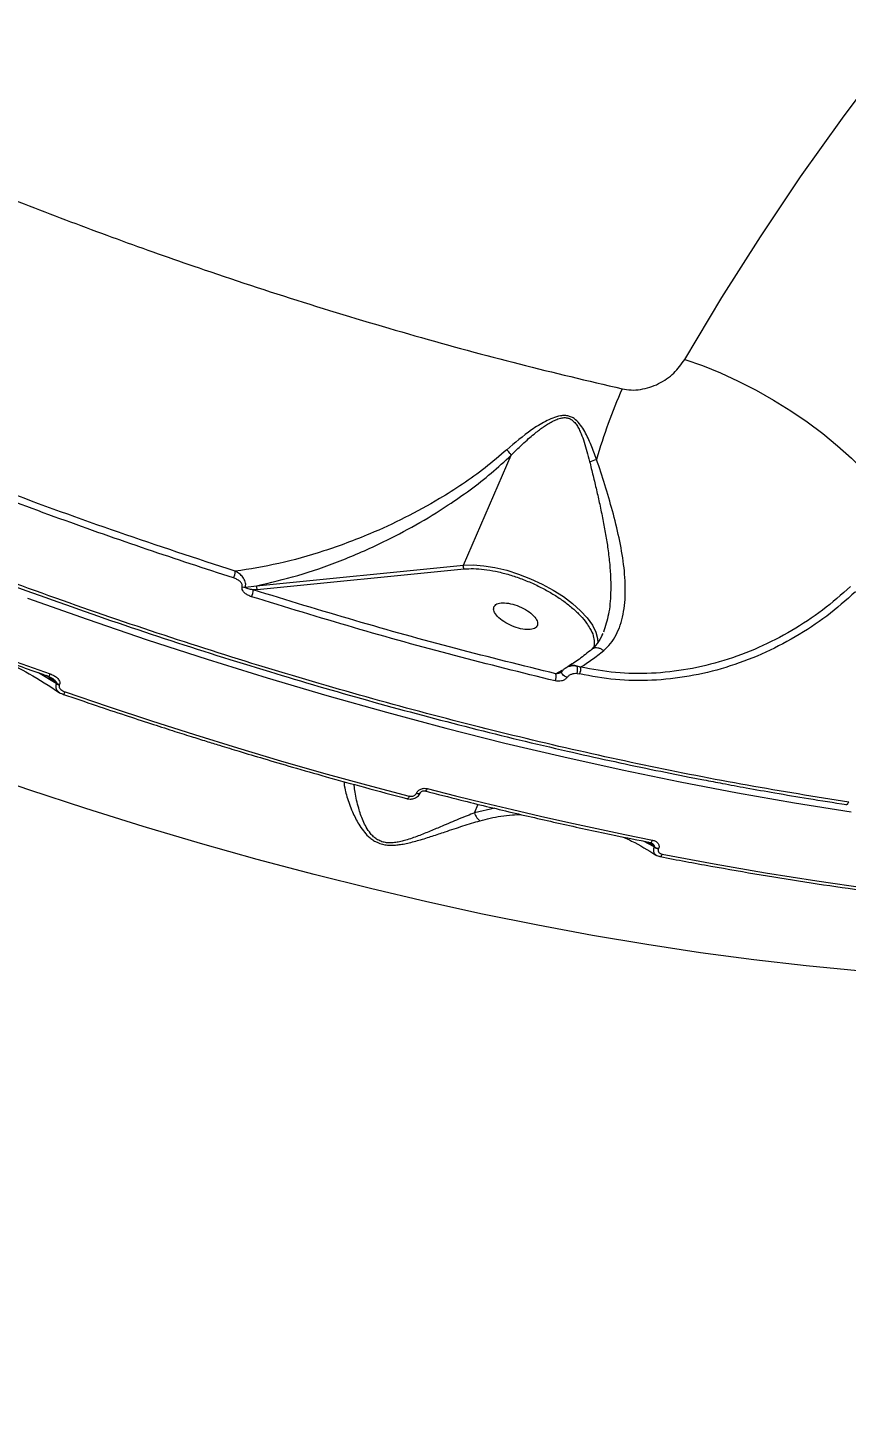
# Model space of a CAD drawing. Header units: millimetres. Extents: x -5873 to 5805, y -5301 to 4302.
# Drawn here: x -236.2 to -80.8, y 305.6 to 566.6 of the extents above; entities that cross this region are included whole.
import ezdxf

# ---------------------------------------------------------------- set-up
doc = ezdxf.new("R2010")
doc.units = ezdxf.units.MM
for name, color, linetype in [('DIKOM_ОБЪЕКТ', 7, 'Continuous'), ('DIKOM_РАЗМЕР_ЗОНА', 7, 'Continuous'), ('DIKOM_РАЗМЕР_ОБЪЕКТА', 7, 'Continuous')]:
    doc.layers.add(name, color=color, linetype=linetype)
doc.styles.add('style1', font='arial.ttf', dxfattribs={"width": 0.8})
doc.dimstyles.new('1-50', dxfattribs={"dimtxt": 300, "dimasz": 200, "dimexe": 100, "dimexo": 0, "dimgap": 100, "dimtad": 1, "dimtxsty": 'style1', "dimcen": 200, "dimclrd": 7, "dimclre": 7, "dimclrt": 7, "dimadec": 1, "dimazin": 2, "dimtfac": 1, "dimtmove": 0, "dimatfit": 2, "dimfxl": 0, "dimlwd": 25, "dimlwe": 18, "dimarcsym": 0})

# ---------------------------------------------------------------- blocks, each defined once
blk = doc.blocks.new('*D9')
at = {"layer": 'Defpoints', "color": 0, "transparency": 16777216}
for p in [(1338.11, 2802.44), (-4588.97, -1585.51), (-117.5, -1585.51)]:
    blk.add_point(p, dxfattribs=at)
at = {"layer": 'DIKOM_РАЗМЕР_ОБЪЕКТА', "color": 7, "lineweight": 18, "transparency": 16777216}
for p, q in [((1338.11, 2802.44), (-4688.97, 2802.44)), ((-117.5, -1585.51), (-4688.97, -1585.51))]:
    blk.add_line(p, q, dxfattribs=at)
at = {"layer": 'DIKOM_РАЗМЕР_ОБЪЕКТА', "color": 7, "lineweight": 25, "transparency": 16777216}
blk.add_line((-4588.97, 2602.44), (-4588.97, -1385.51), dxfattribs=at)
at = {"layer": 'DIKOM_РАЗМЕР_ОБЪЕКТА', "color": 7, "transparency": 16777216}
for points in [[(-4622.31, 2602.44), (-4555.64, 2602.44), (-4588.97, 2802.44)], [(-4622.31, -1385.51), (-4555.64, -1385.51), (-4588.97, -1585.51)]]:
    blk.add_solid(points, dxfattribs=at)
at = {"layer": 'DIKOM_РАЗМЕР_ОБЪЕКТА', "color": 7, "transparency": 16777216, "insert": (-4842.15, 460.98), "char_height": 300, "attachment_point": 5, "rotation": 90, "style": 'style1'}
blk.add_mtext('4400', dxfattribs=at)
blk = doc.blocks.new('*D10')
at = {"layer": 'Defpoints', "color": 0, "transparency": 16777216}
for p in [(4304.51, 1053.39), (-1538.59, -1332.39), (4304.51, -4224.84)]:
    blk.add_point(p, dxfattribs=at)
at = {"layer": 'DIKOM_РАЗМЕР_ОБЪЕКТА', "color": 7, "lineweight": 18, "transparency": 16777216}
for p, q in [((4304.51, 1053.39), (4304.51, -4324.84)), ((-1538.59, -1332.39), (-1538.59, -4324.84))]:
    blk.add_line(p, q, dxfattribs=at)
at = {"layer": 'DIKOM_РАЗМЕР_ОБЪЕКТА', "color": 7, "lineweight": 25, "transparency": 16777216}
blk.add_line((-1338.59, -4224.84), (4104.51, -4224.84), dxfattribs=at)
at = {"layer": 'DIKOM_РАЗМЕР_ОБЪЕКТА', "color": 7, "transparency": 16777216}
for points in [[(-1338.59, -4191.51), (-1338.59, -4258.18), (-1538.59, -4224.84)], [(4104.51, -4191.51), (4104.51, -4258.18), (4304.51, -4224.84)]]:
    blk.add_solid(points, dxfattribs=at)
at = {"layer": 'DIKOM_РАЗМЕР_ОБЪЕКТА', "color": 7, "transparency": 16777216, "insert": (1679.28, -3971.67), "char_height": 300, "attachment_point": 5, "style": 'style1'}
blk.add_mtext('5850', dxfattribs=at)
blk = doc.blocks.new('*D11')
at = {"layer": 'Defpoints', "color": 0, "transparency": 16777216}
for p in [(-510, 4302.44), (-5422.89, -3651.6), (284.83, -3651.6)]:
    blk.add_point(p, dxfattribs=at)
at = {"layer": 'DIKOM_РАЗМЕР_ЗОНА', "color": 7, "lineweight": 18, "transparency": 16777216}
for p, q in [((-510, 4302.44), (-5522.89, 4302.44)), ((284.83, -3651.6), (-5522.89, -3651.6))]:
    blk.add_line(p, q, dxfattribs=at)
at = {"layer": 'DIKOM_РАЗМЕР_ЗОНА', "color": 7, "lineweight": 25, "transparency": 16777216}
blk.add_line((-5422.89, 4102.44), (-5422.89, -3451.6), dxfattribs=at)
at = {"layer": 'DIKOM_РАЗМЕР_ЗОНА', "color": 7, "transparency": 16777216}
for points in [[(-5456.22, 4102.44), (-5389.56, 4102.44), (-5422.89, 4302.44)], [(-5456.22, -3451.6), (-5389.56, -3451.6), (-5422.89, -3651.6)]]:
    blk.add_solid(points, dxfattribs=at)
at = {"layer": 'DIKOM_РАЗМЕР_ЗОНА', "color": 7, "transparency": 16777216, "insert": (-5676.06, -474.49), "char_height": 300, "attachment_point": 5, "rotation": 90, "style": 'style1'}
blk.add_mtext('7950', dxfattribs=at)

msp = doc.modelspace()

# ---------------------------------------------------------------- linework, layer by layer
at = {"layer": 'DIKOM_ОБЪЕКТ', "color": 7, "linetype": 'Continuous', "lineweight": 15}
for p, q in [((-153.462, 464.534), (-144.408, 485.442)), ((-192.746, 460.651), (-153.462, 464.534)), ((-192.617, 459.958), (-153.333, 463.841)), ((-194.886, 460.412), (-192.746, 460.651)), ((-192.617, 459.958), (-193.401, 459.881)), ((-127.054, 451.585), (-127.213, 451.283)), ((-230.783, 442.071), (-234.164, 444.128)), ((-134.809, 444.533), (-135.921, 443.931)), ((-134.515, 444.691), (-134.809, 444.533)), ((-133.661, 445.276), (-134.079, 445.024)), ((-131.234, 445.201), (-131.926, 445.387)), ((-131.903, 443.966), (-131.417, 443.898)), ((-230.74, 442.171), (-232.656, 443.591)), ((-232.223, 443.435), (-231.467, 443.032)), ((-230.74, 442.171), (-230.783, 442.071)), ((-230.172, 441.876), (-230.215, 441.775)), ((-162.394, 421.283), (-162.406, 421.256)), ((-161.632, 421.369), (-161.621, 421.397)), ((-147.521, 418.395), (-151.396, 417.518)), ((-151.395, 417.521), (-150.685, 419.162)), ((-151.396, 417.518), (-151.395, 417.521)), ((-117.305, 411.053), (-119.31, 412.172)), ((-117.268, 411.138), (-118.437, 411.996)), ((-117.968, 411.895), (-117.59, 411.693)), ((-117.268, 411.138), (-117.305, 411.053)), ((-116.436, 410.773), (-116.473, 410.688))]:
    msp.add_line(p, q, dxfattribs=at)
at = {"layer": 'DIKOM_ОБЪЕКТ', "color": 7, "linetype": 'Continuous', "lineweight": 15, "flags": 128}
for points in [[(-111.46, 503.638), (-104.44, 515.358), (-97.112, 526.902), (-89.48, 538.266), (-81.549, 549.442), (-73.322, 560.425), (-64.804, 571.208), (-56.001, 581.785), (-46.916, 592.152), (-37.555, 602.301), (-27.923, 612.229), (-18.026, 621.928), (-7.868, 631.393), (2.545, 640.621), (13.207, 649.604)], [(-111.46, 503.638), (-108.101, 502.448), (-104.704, 501.066), (-101.301, 499.503), (-97.922, 497.775), (-94.597, 495.896), (-91.358, 493.885), (-88.234, 491.759), (-85.253, 489.538), (-82.443, 487.242), (-79.829, 484.892), (-77.435, 482.509), (-75.283, 480.116), (-73.392, 477.733), (-71.78, 475.384), (-70.461, 473.088)], [(-291.871, 467.229), (-284.44, 464.084), (-276.986, 461.002), (-269.512, 457.985), (-262.021, 455.035), (-254.515, 452.152), (-246.997, 449.337), (-239.47, 446.591), (-231.937, 443.916)], [(-153.462, 464.534), (-151.638, 464.594), (-149.635, 464.453), (-147.497, 464.112), (-145.271, 463.58), (-143.004, 462.867), (-140.746, 461.991), (-138.545, 460.968), (-136.45, 459.823), (-134.505, 458.578), (-132.754, 457.263), (-131.233, 455.904), (-129.977, 454.532), (-129.011, 453.176), (-128.358, 451.866), (-128.032, 450.63), (-128.003, 449.801)], [(-236.271, 458.32), (-224.893, 454.284), (-213.509, 450.411), (-202.128, 446.706), (-190.761, 443.17), (-179.416, 439.807), (-168.103, 436.619), (-156.832, 433.61), (-145.612, 430.782), (-134.453, 428.137), (-123.364, 425.678), (-112.354, 423.406), (-101.433, 421.324), (-90.61, 419.433), (-79.893, 417.734)], [(-232.257, 443.442), (-232.253, 443.438), (-232.224, 443.435), (-232.183, 443.468), (-232.132, 443.535), (-232.072, 443.636), (-232.007, 443.764), (-231.937, 443.916)], [(-133.835, 443.216), (-134.079, 443.337), (-134.319, 443.49), (-134.533, 443.664), (-134.706, 443.845), (-134.824, 444.017), (-134.876, 444.168), (-134.858, 444.284), (-134.773, 444.357)], [(-134.809, 444.533), (-134.732, 444.493), (-134.685, 444.477)], [(-229.113, 440.503), (-220.919, 437.715), (-212.727, 435.013), (-204.538, 432.398), (-196.359, 429.872), (-188.19, 427.435), (-180.038, 425.089), (-171.904, 422.835), (-163.792, 420.673)], [(-78.623, 387.517), (-88.432, 388.473), (-98.381, 389.627), (-108.459, 390.978), (-118.658, 392.525), (-128.968, 394.266), (-139.38, 396.199), (-149.883, 398.324), (-160.468, 400.637), (-171.125, 403.138), (-181.844, 405.822), (-192.616, 408.689), (-203.429, 411.735), (-214.275, 414.957), (-225.143, 418.353), (-236.023, 421.919), (-246.905, 425.652)], [(-163.792, 420.673), (-163.861, 420.529), (-163.933, 420.407), (-164.004, 420.312), (-164.074, 420.248), (-164.138, 420.217), (-164.19, 420.217)], [(-162.406, 421.256), (-162.189, 421.213), (-161.992, 421.203), (-161.829, 421.226), (-161.707, 421.28), (-161.635, 421.363), (-161.632, 421.371)], [(-162.394, 421.283), (-162.177, 421.24), (-161.981, 421.23), (-161.817, 421.253), (-161.696, 421.307), (-161.624, 421.39), (-161.621, 421.397)], [(-160.372, 422.136), (-160.444, 421.985), (-160.52, 421.859), (-160.595, 421.764), (-160.668, 421.702), (-160.734, 421.677), (-160.776, 421.682)], [(-160.372, 422.136), (-154.968, 420.762), (-149.578, 419.431), (-144.202, 418.142), (-138.842, 416.895), (-133.497, 415.692), (-128.171, 414.532), (-122.862, 413.415), (-117.573, 412.342)], [(-118.066, 411.915), (-118.057, 411.911), (-117.981, 411.894), (-117.899, 411.916), (-117.814, 411.974), (-117.729, 412.067), (-117.647, 412.192), (-117.573, 412.342)], [(-115.751, 409.69), (-115.822, 409.546), (-115.899, 409.426), (-115.981, 409.333), (-116.063, 409.272), (-116.143, 409.244), (-116.218, 409.251), (-116.227, 409.254)], [(-115.751, 409.69), (-105.892, 407.836), (-96.115, 406.139), (-86.425, 404.599), (-76.829, 403.218), (-67.334, 401.997), (-57.946, 400.936), (-48.672, 400.036), (-39.519, 399.298)]]:
    msp.add_lwpolyline(points, dxfattribs=at)
at = {"layer": 'DIKOM_ОБЪЕКТ', "color": 7, "linetype": 'Continuous', "lineweight": 15}
for centre, radius, start, end in [((-30.273, 456.73), 101.837, 156.06914, 164.08719), ((-131.189, 492.235), 8.149, 281.67583, 291.45927), ((-200.584, 463.698), 3.802, 335.60055, 355.39843), ((-195.171, 461.949), 1.563, 258.34588, 280.51325), ((-196.816, 460.01), 3.417, 335.0856, 357.84741), ((-192.154, 460.402), 0.642, 157.20211, 223.78201), ((-138.116, 443.535), 2.231, 334.617, 10.22436), ((-132.687, 443.66), 1.887, 66.24117, 121.39926), ((-134.713, 444.632), 2.887, 346.67929, 15.1733), ((-133.54, 444.861), 2.331, 335.58668, 8.39102), ((-229.513, 443.819), 2.161, 234.01161, 251.0524), ((-229.47, 443.919), 2.161, 234.01161, 251.0524), ((-229.934, 440.694), 0.843, 307.03585, 346.88336), ((-116.038, 412.812), 2.168, 234.24359, 258.43734), ((-116.001, 412.897), 2.168, 234.24359, 258.43734)]:
    msp.add_arc(centre, radius, start, end, dxfattribs=at)
for points, knots in [([(-552.729, 816.307), (-552.678, 813.628), (-552.577, 808.281), (-551.525, 799.991), (-549.826, 791.548), (-547.429, 782.95), (-544.63, 774.983), (-541.63, 767.705), (-538.606, 761.162), (-535.245, 754.586), (-531.559, 747.985), (-527.555, 741.367), (-523.243, 734.74), (-517.31, 726.209), (-509.402, 715.783), (-499.095, 703.498), (-487.945, 691.35), (-477.697, 681.058), (-468.763, 672.601), (-461.42, 665.931), (-453.877, 659.342), (-446.146, 652.84), (-438.239, 646.43), (-430.17, 640.117), (-421.211, 633.347), (-411.317, 626.152), (-400.447, 618.572), (-389.4, 611.178), (-378.199, 603.975), (-366.867, 596.972), (-355.209, 590.043), (-343.231, 583.203), (-330.94, 576.464), (-318.578, 569.957), (-306.167, 563.685), (-293.728, 557.652), (-280.184, 551.351), (-265.523, 544.848), (-249.747, 538.222), (-234.003, 531.972), (-218.325, 526.101), (-201.209, 520.071), (-182.654, 513.998), (-162.698, 508.041), (-142.898, 502.65), (-129.861, 499.574), (-123.356, 498.039)], [0, 0, 0, 0, 0.0251762, 0.0502458, 0.075209, 0.100066, 0.1248168, 0.1429873, 0.1610637, 0.1790464, 0.1969351, 0.21473, 0.2324311, 0.2500385, 0.282696, 0.3149379, 0.3467641, 0.378175, 0.3959391, 0.4135675, 0.4310605, 0.4484175, 0.4656393, 0.4827253, 0.4996757, 0.521074, 0.5422609, 0.5632357, 0.5839992, 0.604551, 0.6248908, 0.6461777, 0.667264, 0.6881494, 0.7088342, 0.7293182, 0.7496015, 0.775048, 0.8002653, 0.8252535, 0.8500122, 0.8745413, 0.9060952, 0.9375231, 0.9688251, 1, 1, 1, 1]), ([(-80.348, 419.561), (-86.741, 420.587), (-99.54, 422.642), (-119.169, 426.506), (-139.07, 430.937), (-159.223, 435.983), (-179.566, 441.617), (-200.046, 447.832), (-220.607, 454.611), (-241.192, 461.94), (-261.745, 469.801), (-279.901, 477.23), (-295.699, 484.051), (-309.214, 490.134), (-322.753, 496.483), (-336.293, 503.094), (-349.813, 509.966), (-363.29, 517.096), (-378.517, 525.478), (-395.395, 535.227), (-413.763, 546.45), (-431.808, 558.125), (-449.452, 570.227), (-462.791, 579.945), (-472.168, 587.066), (-477.827, 591.457), (-483.412, 595.888), (-488.919, 600.355), (-494.345, 604.858), (-499.688, 609.396), (-508.034, 616.655), (-519.086, 626.717), (-531.906, 639.249), (-543.59, 651.536), (-554.175, 663.538), (-563.98, 675.614), (-572.956, 687.732), (-581.055, 699.857), (-588.227, 711.953), (-594.428, 723.983), (-599.611, 735.909), (-603.734, 747.69), (-606.757, 759.285), (-608.641, 770.652), (-609.356, 781.751), (-608.842, 792.526), (-607.182, 802.981), (-605.022, 809.562), (-603.938, 812.866)], [0, 0, 0, 0, 0.0248238, 0.0496902, 0.074599, 0.0995503, 0.1245438, 0.1495799, 0.1746583, 0.199779, 0.2249423, 0.2501482, 0.2668665, 0.2837595, 0.3008272, 0.3180693, 0.3354862, 0.3530774, 0.3708432, 0.396007, 0.4215132, 0.4473613, 0.4735514, 0.5000836, 0.5092169, 0.5183856, 0.5275897, 0.5368291, 0.5461039, 0.555414, 0.5647593, 0.5906386, 0.6167852, 0.6407872, 0.66501, 0.6894536, 0.714118, 0.7390032, 0.7641093, 0.7894361, 0.8149838, 0.8407522, 0.8667415, 0.8929516, 0.9193825, 0.9460342, 0.9729067, 1, 1, 1, 1]), ([(-604.271, 811.75), (-604.502, 811.099), (-605.016, 809.652), (-605.682, 807.484), (-606.274, 805.377), (-606.724, 803.599), (-607.075, 802.094), (-607.727, 799.067), (-608.489, 794.53), (-609.082, 788.328), (-609.32, 780.59), (-608.783, 770.969), (-606.976, 759.67), (-604.124, 748.413), (-600.356, 737.263), (-595.592, 725.888), (-589.846, 714.327), (-583.133, 702.603), (-575.473, 690.745), (-566.879, 678.78), (-557.371, 666.733), (-546.978, 654.641), (-535.727, 642.539), (-523.659, 630.466), (-510.795, 618.444), (-497.169, 606.503), (-482.811, 594.67), (-467.754, 582.974), (-452.045, 571.452), (-435.731, 560.136), (-418.859, 549.06), (-401.464, 538.245), (-383.587, 527.718), (-365.264, 517.499), (-346.555, 507.623), (-327.51, 498.118), (-308.194, 489.013), (-288.642, 480.326), (-268.905, 472.078), (-249.025, 464.288), (-229.051, 456.975), (-209.046, 450.164), (-189.513, 444.013), (-170.503, 438.498), (-152.04, 433.589), (-137.142, 429.995), (-125.767, 427.454), (-118.054, 425.816), (-112.104, 424.616), (-107.601, 423.741), (-103.998, 423.056), (-99.491, 422.226), (-94.049, 421.265), (-87.691, 420.194), (-83.179, 419.494), (-80.769, 419.12)], [0, 0, 0, 0, 0.0053871, 0.0119681, 0.0176278, 0.0223518, 0.0261451, 0.0295439, 0.0461597, 0.0612306, 0.076301, 0.1032087, 0.1301147, 0.1545746, 0.1790797, 0.203558, 0.228013, 0.2524671, 0.2769202, 0.301372, 0.3258303, 0.350339, 0.374794, 0.399243, 0.423692, 0.4481403, 0.4725883, 0.4970624, 0.5215512, 0.5459988, 0.5704451, 0.5948919, 0.619338, 0.6437922, 0.6682944, 0.6927453, 0.7171915, 0.7416371, 0.7660834, 0.7905292, 0.8150045, 0.8394912, 0.8639377, 0.8867545, 0.9095718, 0.932389, 0.9424293, 0.9524041, 0.9615748, 0.9650633, 0.9695977, 0.9753659, 0.9823703, 0.9905855, 1, 1, 1, 1]), ([(-123.356, 498.039), (-122.791, 497.944), (-121.658, 497.755), (-119.869, 497.885), (-118.108, 498.297), (-115.887, 499.212), (-113.379, 500.916), (-112.1, 502.73), (-111.46, 503.638)], [0, 0, 0, 0, 0.1249234, 0.2502432, 0.3749225, 0.500445, 0.7499035, 1, 1, 1, 1]), ([(-128.208, 484.651), (-128.543, 485.561), (-129.216, 487.387), (-130.209, 489.554), (-131.203, 491.162), (-131.99, 492.064), (-132.792, 492.617), (-133.494, 492.895), (-134.262, 492.994), (-135.299, 492.91), (-136.548, 492.523), (-138.405, 491.639), (-141.42, 489.746), (-143.729, 487.786), (-145.262, 486.486)], [0, 0, 0, 0, 0.124298, 0.249311, 0.3123709, 0.3758818, 0.4081926, 0.4406531, 0.4730193, 0.5053178, 0.5688805, 0.6313509, 0.7554149, 1, 1, 1, 1]), ([(-144.407, 485.452), (-143.987, 485.876), (-143.298, 486.571), (-142.196, 487.613), (-141.183, 488.525), (-140.154, 489.395), (-139.262, 490.101), (-138.474, 490.683), (-137.689, 491.218), (-136.873, 491.716), (-135.997, 492.161), (-135.149, 492.47), (-134.358, 492.599), (-133.65, 492.532), (-133.135, 492.309), (-132.766, 492.048), (-132.382, 491.697), (-131.954, 491.138), (-131.518, 490.361), (-131.038, 489.292), (-130.542, 487.894), (-130.018, 486.137), (-129.703, 484.895), (-129.54, 484.255)], [0, 0, 0, 0, 0.0758609, 0.124557, 0.1926918, 0.2490663, 0.2957746, 0.3372572, 0.3735511, 0.4166086, 0.458591, 0.4983056, 0.5312141, 0.5609349, 0.5906932, 0.6067037, 0.6237859, 0.6634925, 0.7056595, 0.7491755, 0.82752, 0.9110762, 1, 1, 1, 1]), ([(-197.122, 462.128), (-202.6, 463.914), (-213.6, 467.501), (-230.171, 473.354), (-246.85, 479.55), (-257.954, 483.985), (-263.529, 486.211)], [0, 0, 0, 0, 0.2468847, 0.495846, 0.7468838, 1, 1, 1, 1]), ([(-196.795, 463.393), (-204.179, 465.82), (-218.934, 470.669), (-241.068, 478.696), (-255.724, 484.514), (-263.057, 487.425)], [0, 0, 0, 0, 0.3335115, 0.666492, 1, 1, 1, 1]), ([(-145.262, 486.486), (-146.619, 485.316), (-149.345, 482.966), (-153.643, 479.909), (-158.728, 476.682), (-164.616, 473.478), (-171.986, 470.088), (-180.013, 467.121), (-188.593, 464.698), (-194.061, 463.828), (-196.795, 463.393)], [0, 0, 0, 0, 0.0825419, 0.1657613, 0.24874, 0.3732809, 0.4988929, 0.6666617, 0.8333174, 1, 1, 1, 1]), ([(-144.407, 485.452), (-144.516, 485.598), (-144.735, 485.89), (-145.086, 486.287), (-145.262, 486.486)], [0, 0, 0, 0, 0.5000743, 1, 1, 1, 1]), ([(-192.746, 460.651), (-190.159, 461.248), (-184.981, 462.445), (-176.917, 465.259), (-169.4, 468.527), (-162.523, 472.134), (-157.008, 475.491), (-152.233, 478.827), (-148.205, 481.951), (-145.665, 484.286), (-144.408, 485.442)], [0, 0, 0, 0, 0.1663769, 0.3329875, 0.4998086, 0.6248221, 0.7492116, 0.8338395, 0.917744, 1, 1, 1, 1]), ([(-144.408, 485.442), (-144.408, 485.444), (-144.406, 485.447), (-144.406, 485.451), (-144.407, 485.452), (-144.407, 485.452)], [0, 0, 0, 0, 0.5746919, 0.8011694, 1, 1, 1, 1]), ([(-129.54, 484.255), (-129.319, 483.352), (-128.881, 481.571), (-128.235, 478.851), (-127.604, 476.072), (-127.01, 473.245), (-126.482, 470.413), (-126.037, 467.564), (-125.705, 464.723), (-125.518, 461.917), (-125.51, 458.72), (-125.804, 455.23), (-126.55, 452.955), (-126.911, 451.855)], [0, 0, 0, 0, 0.0847193, 0.1671606, 0.2491762, 0.3356504, 0.4190102, 0.4993316, 0.5863775, 0.6697933, 0.7497325, 0.8789383, 1, 1, 1, 1]), ([(-126.866, 448.343), (-126.414, 448.769), (-125.505, 449.624), (-124.47, 451.272), (-123.675, 453.139), (-122.957, 455.892), (-122.631, 459.732), (-122.987, 464.678), (-123.888, 469.773), (-125.154, 474.851), (-126.636, 479.858), (-127.683, 483.049), (-128.208, 484.651)], [0, 0, 0, 0, 0.0624815, 0.1255341, 0.1881436, 0.2507818, 0.3757236, 0.5008654, 0.625323, 0.7505405, 0.8747457, 1, 1, 1, 1]), ([(-292.094, 466.725), (-290.231, 465.931), (-286.706, 464.429), (-281.702, 462.342), (-277.291, 460.527), (-273.474, 458.979), (-270.255, 457.687), (-267.538, 456.607), (-264.499, 455.41), (-260.542, 453.866), (-255.162, 451.802), (-248.584, 449.329), (-240.805, 446.471), (-235.215, 444.495), (-232.221, 443.436)], [0, 0, 0, 0, 0.0941647, 0.1782535, 0.2522639, 0.3161955, 0.3700504, 0.413828, 0.4524758, 0.5223091, 0.611978, 0.7214856, 0.850825, 1, 1, 1, 1]), ([(-195.487, 460.417), (-195.474, 460.519), (-195.447, 460.723), (-195.587, 461.115), (-195.936, 461.522), (-196.487, 461.891), (-196.91, 462.049), (-197.122, 462.128)], [0, 0, 0, 0, 0.1250493, 0.2504018, 0.5000958, 0.7493027, 1, 1, 1, 1]), ([(-194.886, 460.412), (-194.856, 460.58), (-194.797, 460.91), (-194.92, 461.563), (-195.309, 462.275), (-195.987, 462.949), (-196.528, 463.246), (-196.795, 463.393)], [0, 0, 0, 0, 0.1436338, 0.2815151, 0.5350258, 0.7706666, 1, 1, 1, 1]), ([(-153.333, 463.841), (-153.371, 463.884), (-153.446, 463.97), (-153.506, 464.158), (-153.518, 464.359), (-153.481, 464.476), (-153.462, 464.534)], [0, 0, 0, 0, 0.2500612, 0.5000463, 0.7500255, 1, 1, 1, 1]), ([(-153.333, 463.841), (-152.76, 463.874), (-151.591, 463.942), (-149.575, 463.786), (-147.383, 463.429), (-145.066, 462.854), (-142.715, 462.083), (-140.412, 461.146), (-138.237, 460.085), (-136.225, 458.931), (-134.373, 457.688), (-132.687, 456.356), (-131.233, 454.957), (-130.132, 453.667), (-129.683, 452.878), (-129.495, 452.548)], [0, 0, 0, 0, 0.0752717, 0.1532371, 0.2331144, 0.313987, 0.3948548, 0.4747342, 0.5527056, 0.6279736, 0.7032436, 0.7812151, 0.8610917, 0.9419605, 1, 1, 1, 1]), ([(-193.717, 458.57), (-193.946, 458.655), (-194.402, 458.825), (-194.994, 459.226), (-195.369, 459.665), (-195.528, 460.087), (-195.5, 460.308), (-195.487, 460.417)], [0, 0, 0, 0, 0.2507453, 0.4997745, 0.7495339, 0.8750639, 1, 1, 1, 1]), ([(-193.401, 459.881), (-193.728, 459.924), (-194.198, 459.985), (-194.669, 460.161), (-194.829, 460.281), (-194.881, 460.353), (-194.884, 460.393), (-194.886, 460.412)], [0, 0, 0, 0, 0.5727045, 0.8241187, 0.9251946, 0.9658086, 1, 1, 1, 1]), ([(-135.921, 443.931), (-142.256, 445.497), (-154.928, 448.628), (-174.119, 453.953), (-186.974, 457.905), (-193.401, 459.881)], [0, 0, 0, 0, 0.3333174, 0.6666812, 1, 1, 1, 1]), ([(-79.079, 459.498), (-80.853, 457.927), (-84.387, 454.798), (-90.427, 450.836), (-96.863, 447.531), (-103.64, 445.014), (-110.635, 443.328), (-117.683, 442.556), (-124.701, 442.641), (-129.176, 443.478), (-131.417, 443.898)], [0, 0, 0, 0, 0.1258853, 0.2507511, 0.3753403, 0.5006858, 0.6250992, 0.7504803, 0.8750148, 1, 1, 1, 1]), ([(-79.999, 460.529), (-81.734, 458.99), (-85.191, 455.924), (-91.099, 452.037), (-97.398, 448.793), (-104.031, 446.318), (-110.88, 444.657), (-117.782, 443.894), (-124.656, 443.972), (-129.039, 444.791), (-131.234, 445.201)], [0, 0, 0, 0, 0.1258795, 0.2507445, 0.3753331, 0.5006812, 0.6250915, 0.750476, 0.8750149, 1, 1, 1, 1]), ([(-136.101, 442.579), (-142.441, 444.146), (-155.133, 447.283), (-174.369, 452.621), (-187.264, 456.586), (-193.717, 458.57)], [0, 0, 0, 0, 0.33281, 0.6661446, 1, 1, 1, 1]), ([(-147.728, 456.618), (-147.575, 456.833), (-147.269, 457.263), (-146.079, 457.472), (-144.555, 457.304), (-142.871, 456.76), (-141.296, 455.929), (-140.08, 454.94), (-139.352, 453.923), (-139.408, 453.387), (-139.437, 453.12)], [0, 0, 0, 0, 0.1249996, 0.2500088, 0.3749973, 0.5000011, 0.6250001, 0.749999, 0.8749989, 1, 1, 1, 1]), ([(-139.437, 453.12), (-139.59, 452.905), (-139.896, 452.475), (-141.085, 452.266), (-142.61, 452.434), (-144.293, 452.978), (-145.869, 453.809), (-147.085, 454.797), (-147.813, 455.815), (-147.756, 456.35), (-147.728, 456.618)], [0, 0, 0, 0, 0.1250061, 0.2500045, 0.3749939, 0.4999999, 0.6249996, 0.749997, 0.875001, 1, 1, 1, 1]), ([(-129.495, 452.548), (-129.412, 452.417), (-129.04, 451.827), (-128.734, 450.852), (-128.567, 449.661), (-128.752, 448.983), (-128.843, 448.65)], [0, 0, 0, 0, 0.089194, 0.4012851, 0.7059156, 1, 1, 1, 1]), ([(-127.126, 451.353), (-127.435, 450.759), (-128.047, 449.586), (-128.897, 448.81), (-129.318, 448.427)], [0, 0, 0, 0, 0.5054228, 1, 1, 1, 1]), ([(-240.763, 446.478), (-239.147, 445.67), (-235.564, 443.878), (-232.11, 441.614), (-230.214, 440.371)], [0, 0, 0, 0, 0.4510249, 1, 1, 1, 1]), ([(-129.167, 448.551), (-129.949, 447.92), (-131.516, 446.654), (-132.952, 445.732), (-133.672, 445.269)], [0, 0, 0, 0, 0.4988985, 1, 1, 1, 1]), ([(-131.234, 445.201), (-130.531, 445.65), (-129.129, 446.546), (-127.619, 447.745), (-126.866, 448.343)], [0, 0, 0, 0, 0.5015456, 1, 1, 1, 1]), ([(-126.866, 448.343), (-127.043, 448.454), (-127.395, 448.676), (-127.943, 448.838), (-128.437, 448.855), (-128.881, 448.766), (-129.081, 448.578), (-129.181, 448.484)], [0, 0, 0, 0, 0.2117376, 0.42314, 0.6254331, 0.8113196, 1, 1, 1, 1]), ([(-231.937, 443.916), (-231.697, 443.818), (-231.216, 443.623), (-230.599, 443.174), (-230.207, 442.684), (-230.102, 442.278), (-230.112, 442.042), (-230.152, 441.931), (-230.172, 441.876)], [0, 0, 0, 0, 0.2498803, 0.499533, 0.7488412, 0.8743955, 0.9379638, 1, 1, 1, 1]), ([(-134.773, 444.357), (-134.785, 444.342), (-134.811, 444.31), (-134.878, 444.251), (-135.032, 444.15), (-135.404, 443.997), (-135.708, 443.958), (-135.921, 443.931)], [0, 0, 0, 0, 0.0389214, 0.0816807, 0.1806486, 0.424275, 1, 1, 1, 1]), ([(-134.87, 444.258), (-134.872, 444.256), (-134.877, 444.254), (-134.892, 444.242), (-134.913, 444.226), (-134.954, 444.197), (-135.024, 444.156), (-135.091, 444.129), (-135.126, 444.115)], [0, 0, 0, 0, 0.1157235, 0.2264821, 0.3370836, 0.4523362, 0.7072227, 1, 1, 1, 1]), ([(-134.099, 445.011), (-134.243, 444.913), (-134.544, 444.707), (-134.758, 444.413), (-134.87, 444.258)], [0, 0, 0, 0, 0.4748077, 1, 1, 1, 1]), ([(-131.926, 445.387), (-132.186, 445.414), (-132.713, 445.47), (-133.491, 445.308), (-134.042, 445.114), (-134.233, 444.913), (-134.246, 444.899)], [0, 0, 0, 0, 0.3131462, 0.6357239, 0.9736273, 1, 1, 1, 1]), ([(-131.903, 443.966), (-132.082, 443.968), (-132.439, 443.97), (-132.979, 443.847), (-133.398, 443.646), (-133.68, 443.421), (-133.784, 443.284), (-133.835, 443.216)], [0, 0, 0, 0, 0.2493424, 0.4992391, 0.7488253, 0.8769866, 1, 1, 1, 1]), ([(-231.475, 443.03), (-231.447, 443.011), (-231.27, 442.898), (-231.027, 442.675), (-230.8, 442.426), (-230.734, 442.271), (-230.728, 442.207), (-230.736, 442.183), (-230.74, 442.171)], [0, 0, 0, 0, 0.0876892, 0.5425192, 0.8345686, 0.9284544, 0.9659582, 1, 1, 1, 1]), ([(-230.783, 442.071), (-230.826, 441.931), (-230.909, 441.658), (-230.873, 441.271), (-230.747, 440.946), (-230.538, 440.638), (-230.315, 440.494), (-230.187, 440.412)], [0, 0, 0, 0, 0.2089439, 0.4081963, 0.5926733, 0.7660689, 1, 1, 1, 1]), ([(-230.215, 441.775), (-230.235, 441.704), (-230.274, 441.561), (-230.217, 441.344), (-230.103, 441.148), (-229.894, 440.919), (-229.565, 440.684), (-229.264, 440.563), (-229.113, 440.503)], [0, 0, 0, 0, 0.1247647, 0.2501831, 0.3690614, 0.5006614, 0.7502349, 1, 1, 1, 1]), ([(-133.835, 443.216), (-133.895, 443.138), (-134.018, 442.98), (-134.363, 442.734), (-134.869, 442.544), (-135.503, 442.476), (-135.902, 442.544), (-136.101, 442.579)], [0, 0, 0, 0, 0.1229695, 0.2513867, 0.5009236, 0.7504807, 1, 1, 1, 1]), ([(-230.21, 440.401), (-230.081, 440.322), (-229.822, 440.165), (-229.54, 440.072), (-229.398, 440.025)], [0, 0, 0, 0, 0.5006224, 1, 1, 1, 1]), ([(-229.397, 440.026), (-227.341, 439.321), (-223.45, 437.985), (-217.943, 436.148), (-213.097, 434.561), (-208.913, 433.214), (-205.389, 432.098), (-202.418, 431.17), (-199.383, 430.231), (-195.766, 429.127), (-191.156, 427.745), (-185.653, 426.131), (-179.26, 424.307), (-171.984, 422.29), (-166.852, 420.934), (-164.137, 420.217)], [0, 0, 0, 0, 0.0941639, 0.1782508, 0.2522601, 0.3161918, 0.3700496, 0.4138271, 0.4524723, 0.5092902, 0.579883, 0.6642505, 0.7623924, 0.8743082, 1, 1, 1, 1]), ([(-176.214, 423.475), (-176.145, 422.96), (-176.028, 422.088), (-175.625, 420.603), (-175.165, 419.212), (-174.614, 417.832), (-174.014, 416.548), (-173.346, 415.332), (-172.565, 414.157), (-171.716, 413.187), (-170.915, 412.514), (-169.945, 411.896), (-168.749, 411.485), (-167.412, 411.366), (-166.408, 411.397), (-165.387, 411.519), (-163.883, 411.797), (-161.853, 412.339), (-159.391, 413.119), (-156.593, 414.052), (-153.529, 415.076), (-151.398, 415.718), (-150.331, 416.039)], [0, 0, 0, 0, 0.0867195, 0.1468716, 0.2080671, 0.2682869, 0.3155442, 0.3590096, 0.4083424, 0.450376, 0.4745373, 0.4965875, 0.5425834, 0.5648407, 0.5887129, 0.6104453, 0.6343274, 0.6926646, 0.7553375, 0.8176895, 0.9086085, 1, 1, 1, 1]), ([(-151.395, 417.521), (-151.848, 417.345), (-152.83, 416.963), (-154.354, 416.342), (-155.953, 415.674), (-157.737, 414.919), (-159.76, 414.062), (-162.041, 413.14), (-163.929, 412.471), (-165.375, 412.085), (-166.354, 411.897), (-167.34, 411.811), (-168.312, 411.871), (-169.049, 412.068), (-169.589, 412.31), (-170.073, 412.592), (-170.607, 413.02), (-171.301, 413.773), (-171.961, 414.797), (-172.551, 416.024), (-173.017, 417.236), (-173.431, 418.555), (-173.791, 419.976), (-174.052, 421.401), (-174.195, 422.391), (-174.216, 422.849), (-174.219, 422.923)], [0, 0, 0, 0, 0.045585, 0.0989368, 0.1481842, 0.1974264, 0.2642266, 0.3306313, 0.3957775, 0.4205125, 0.4451389, 0.4712532, 0.4949405, 0.5193084, 0.5318824, 0.5449434, 0.5683401, 0.5948623, 0.644432, 0.6934646, 0.7424657, 0.7916122, 0.8573443, 0.9255352, 0.9879135, 1, 1, 1, 1]), ([(-164.19, 420.217), (-163.998, 420.183), (-163.583, 420.108), (-163.016, 420.208), (-162.545, 420.402), (-162.183, 420.637), (-161.849, 420.961), (-161.706, 421.231), (-161.632, 421.371)], [0, 0, 0, 0, 0.1931699, 0.4181914, 0.5459365, 0.6848399, 0.8358684, 1, 1, 1, 1]), ([(-162.406, 421.256), (-162.435, 421.199), (-162.493, 421.086), (-162.63, 420.939), (-162.794, 420.816), (-163.042, 420.693), (-163.391, 420.609), (-163.658, 420.652), (-163.792, 420.673)], [0, 0, 0, 0, 0.1249009, 0.2509076, 0.3751567, 0.5012138, 0.7505439, 1, 1, 1, 1]), ([(-162.394, 421.283), (-162.352, 421.365), (-162.267, 421.531), (-162.068, 421.745), (-161.83, 421.927), (-161.468, 422.107), (-160.957, 422.23), (-160.567, 422.167), (-160.372, 422.136)], [0, 0, 0, 0, 0.1250932, 0.2509954, 0.3751459, 0.501247, 0.750535, 1, 1, 1, 1]), ([(-161.62, 421.398), (-161.588, 421.45), (-161.518, 421.562), (-161.311, 421.665), (-161.038, 421.722), (-160.835, 421.693), (-160.728, 421.678)], [0, 0, 0, 0, 0.1954244, 0.4253618, 0.6969985, 1, 1, 1, 1]), ([(-160.773, 421.694), (-158.515, 421.113), (-152.994, 419.691), (-144.248, 417.583), (-134.528, 415.357), (-125.777, 413.459), (-120.298, 412.366), (-118.025, 411.912)], [0, 0, 0, 0, 0.1567106, 0.3832015, 0.6104627, 0.8383846, 1, 1, 1, 1]), ([(-80.885, 419.141), (-80.852, 419.13), (-80.791, 419.11), (-80.69, 419.134), (-80.591, 419.195), (-80.469, 419.322), (-80.396, 419.466), (-80.348, 419.561)], [0, 0, 0, 0, 0.1867698, 0.3425532, 0.5304387, 0.6924774, 1, 1, 1, 1]), ([(-151.396, 417.518), (-151.339, 417.358), (-151.225, 417.031), (-150.965, 416.602), (-150.661, 416.249), (-150.44, 416.108), (-150.331, 416.039)], [0, 0, 0, 0, 0.2457592, 0.4999988, 0.7542576, 1, 1, 1, 1]), ([(-150.331, 416.039), (-149.694, 416.21), (-148.388, 416.559), (-146.336, 416.919), (-144.383, 417.155), (-143.105, 417.198), (-142.561, 417.216)], [0, 0, 0, 0, 0.2522625, 0.5169939, 0.7944006, 1, 1, 1, 1]), ([(-123.294, 412.977), (-122.711, 412.721), (-120.541, 411.771), (-118.47, 410.467), (-116.956, 409.513)], [0, 0, 0, 0, 0.268797, 1, 1, 1, 1]), ([(-117.69, 411.753), (-117.655, 411.733), (-117.52, 411.655), (-117.367, 411.49), (-117.265, 411.312), (-117.249, 411.203), (-117.262, 411.159), (-117.268, 411.138)], [0, 0, 0, 0, 0.14751, 0.5735536, 0.8154078, 0.9122716, 1, 1, 1, 1]), ([(-117.573, 412.342), (-117.381, 412.288), (-116.997, 412.18), (-116.631, 411.882), (-116.435, 411.583), (-116.354, 411.325), (-116.341, 411.05), (-116.404, 410.865), (-116.436, 410.773)], [0, 0, 0, 0, 0.2495864, 0.4993467, 0.6272774, 0.7498969, 0.8763453, 1, 1, 1, 1]), ([(-117.305, 411.053), (-117.344, 410.934), (-117.422, 410.698), (-117.441, 410.363), (-117.385, 410.067), (-117.246, 409.762), (-117.052, 409.629), (-116.933, 409.548)], [0, 0, 0, 0, 0.1854402, 0.3691188, 0.549059, 0.7235293, 1, 1, 1, 1]), ([(-116.473, 410.688), (-116.493, 410.629), (-116.534, 410.511), (-116.528, 410.335), (-116.478, 410.171), (-116.354, 409.98), (-116.118, 409.792), (-115.873, 409.724), (-115.751, 409.69)], [0, 0, 0, 0, 0.1242223, 0.2500682, 0.3725718, 0.5005144, 0.7502776, 1, 1, 1, 1]), ([(-116.95, 409.536), (-116.835, 409.472), (-116.608, 409.346), (-116.339, 409.28), (-116.205, 409.247)], [0, 0, 0, 0, 0.5046263, 1, 1, 1, 1]), ([(-116.199, 409.246), (-116.171, 409.24), (-112.918, 408.583), (-106.497, 407.408), (-96.946, 405.733), (-87.47, 404.224), (-78.07, 402.859), (-68.755, 401.649), (-59.531, 400.588), (-50.419, 399.695), (-43.92, 399.127), (-40.498, 398.902), (-40.037, 398.872)], [0, 0, 0, 0, 0.0010664, 0.1229491, 0.2450538, 0.3673517, 0.4898122, 0.6124135, 0.7351342, 0.8579544, 0.9808585, 1, 1, 1, 1])]:
    msp.add_open_spline(points, degree=3, knots=knots, dxfattribs=at)

# ---------------------------------------------------------------- dimensions: what is measured, and where the dimension line sits
at = {"layer": 'DIKOM_РАЗМЕР_ЗОНА'}
dim = msp.add_linear_dim(base=(-5422.889, -3651.603), p1=(-510.005, 4302.437), p2=(284.83, -3651.603), angle=90, text='7950', dimstyle='1-50', dxfattribs=at)
dim.commit()
dim.dimension.update_dxf_attribs({"geometry": '*D11', "text_midpoint": (-5422.889, -474.491), "dimtype": 160})
at = {"layer": 'DIKOM_РАЗМЕР_ОБЪЕКТА'}
dim = msp.add_linear_dim(base=(-4588.973, -1585.515), p1=(1338.114, 2802.437), p2=(-117.504, -1585.515), angle=90, text='4400', dimstyle='1-50', dxfattribs=at)
dim.commit()
dim.dimension.update_dxf_attribs({"geometry": '*D9', "text_midpoint": (-4588.973, 460.978), "dimtype": 160})
dim = msp.add_linear_dim(base=(4304.512, -4224.842), p1=(-1538.592, -1332.389), p2=(4304.512, 1053.391), text='5850', dimstyle='1-50', dxfattribs=at)
dim.commit()
dim.dimension.update_dxf_attribs({"geometry": '*D10', "text_midpoint": (1679.282, -4224.842), "dimtype": 160})

doc.saveas('drawing.dxf')
